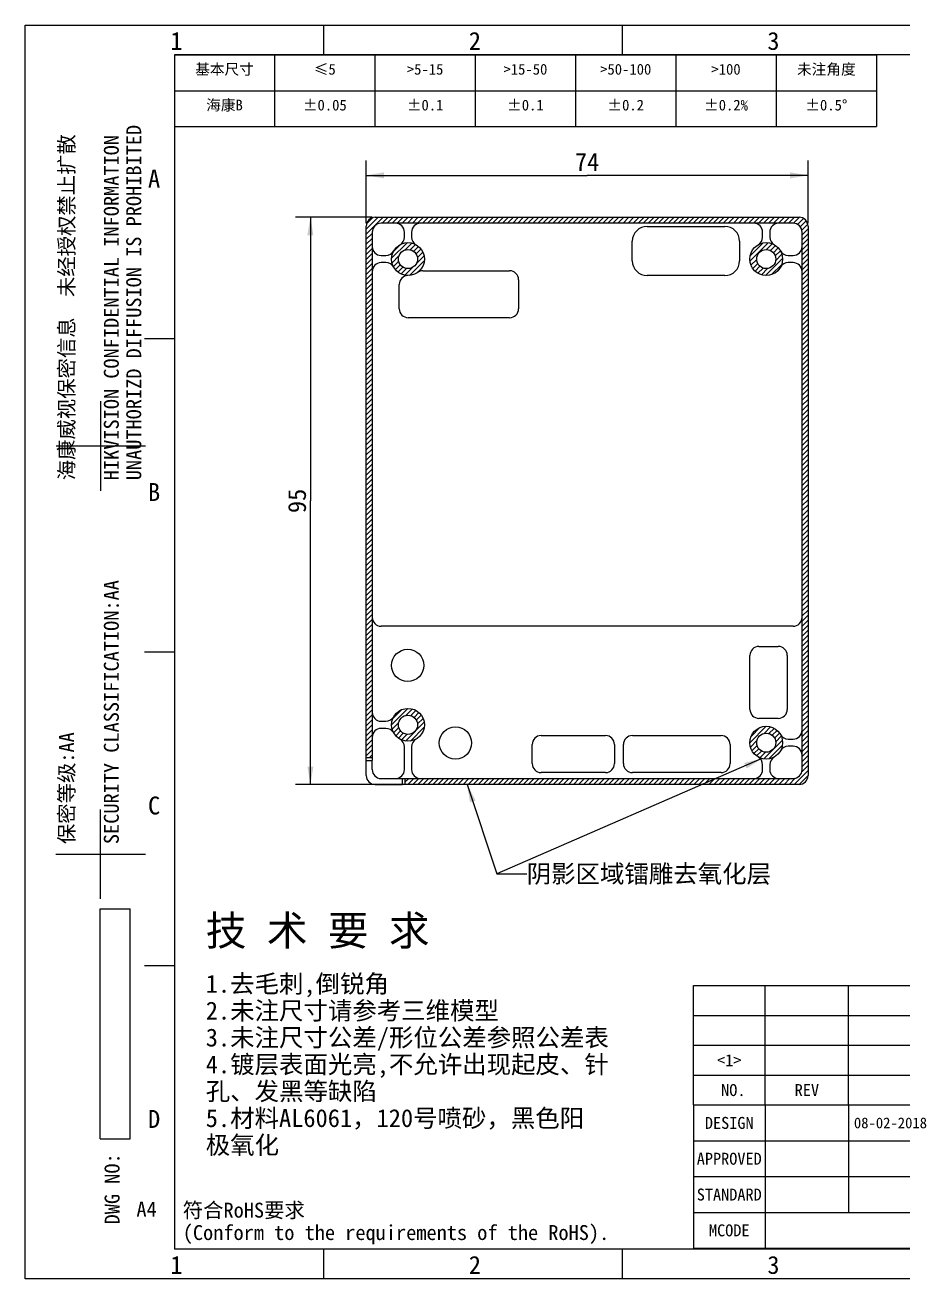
# Model space of a CAD drawing. Header units: millimetres. Extents: x 0 to 297, y 0 to 210.
# Drawn here: x 0 to 147, y 0 to 210 of the extents above; entities that cross this region are included whole.
import ezdxf
from ezdxf.enums import TextEntityAlignment as Align

# ---------------------------------------------------------------- set-up
doc = ezdxf.new("R2010")
doc.units = ezdxf.units.MM
doc.header["$LTSCALE"] = 16.335
doc.layers.get('0').update_dxf_attribs({"linetype": 'CONTINUOUS'})
for name, color, linetype in [('03_ALL_AXES', 7, 'CONTINUOUS'), ('09_ALL_ROUNDS', 7, 'CONTINUOUS'), ('11_ALL_COSMETICS', 7, 'CONTINUOUS'), ('20_ALL_FEATURES', 7, 'CONTINUOUS'), ('50_ALL_DETAILS', 7, 'CONTINUOUS'), ('51__DRAFT_DIMS', 7, 'CONTINUOUS'), ('54_ALL_TABLES', 7, 'CONTINUOUS')]:
    doc.layers.add(name, color=color, linetype=linetype)
doc.styles.get("Standard").update_dxf_attribs({"font": 'simfang.ttf'})
doc.styles.add('TEXTSTYLE_2', font='simfang.ttf')
doc.styles.add('TEXTSTYLE_3', font='simfang.ttf')
doc.styles.add('TEXTSTYLE_4', font='simfang.ttf')
doc.dimstyles.new('DIMSTYLE_1', dxfattribs={"dimtxt": 3, "dimasz": 3, "dimexe": 2.5, "dimexo": 0.5, "dimgap": 0.75, "dimtad": 1, "dimdsep": 46, "dimtxsty": 'Standard', "dimblk": '_FILLED', "dimblk1": '_FILLED', "dimblk2": '_FILLED', "dimcen": 0.09, "dimazin": 2, "dimtp": 0.3, "dimtm": 0.3, "dimtfac": 1, "dimtofl": 0, "dimtmove": 0, "dimatfit": 3, "dimldrblk": '_FILLED', "dimfxl": 0, "dimtolj": 1, "dimarcsym": 0})
doc.dimstyles.get("Standard").update_dxf_attribs({"dimtxt": 3, "dimasz": 3, "dimexe": 2.5, "dimexo": 0.5, "dimtad": 1, "dimdsep": 46, "dimtxsty": 'Standard', "dimblk": '_FILLED', "dimblk1": '_FILLED', "dimblk2": '_FILLED', "dimcen": 0.09, "dimclrt": 3, "dimazin": 2, "dimtol": 1, "dimtp": 0.01, "dimtm": 0.01, "dimtfac": 1, "dimtofl": 0, "dimtmove": 0, "dimatfit": 3, "dimldrblk": '_FILLED', "dimfxl": 0, "dimtolj": 1, "dimarcsym": 0})

# ---------------------------------------------------------------- blocks, each defined once
blk = doc.blocks.new('_FILLED')
at = {"color": 0, "linetype": 'ByBlock'}
blk.add_solid([(0, 0), (-1, 0.167), (-1, -0.167)], dxfattribs=at)
blk = doc.blocks.new('*D1')
at = {"layer": '51__DRAFT_DIMS', "color": 7}
for p, q in [((58.13, 177.81), (45.29, 177.81)), ((47.79, 177.81), (47.79, 130.31)), ((47.79, 82.81), (47.79, 130.31)), ((63.13, 82.81), (45.29, 82.81))]:
    blk.add_line(p, q, dxfattribs=at)
at = {"layer": '51__DRAFT_DIMS', "color": 7, "xscale": 3, "yscale": 3, "zscale": 3}
for p, rotation in [((47.79, 177.81), 90), ((47.79, 82.81), 270)]:
    blk.add_blockref('_FILLED', p, dxfattribs=dict(at, rotation=rotation))
at = {"layer": '51__DRAFT_DIMS', "color": 7}
blk.add_text('95', height=3, rotation=90, dxfattribs=at).set_placement((47.04, 130.31), align=Align.CENTER)
blk = doc.blocks.new('*D2')
at = {"layer": '51__DRAFT_DIMS', "color": 7}
for p, q in [((57.13, 176.81), (57.13, 187.33)), ((131.13, 176.81), (131.13, 187.33)), ((57.13, 184.83), (94.13, 184.83)), ((131.13, 184.83), (94.13, 184.83))]:
    blk.add_line(p, q, dxfattribs=at)
at = {"layer": '51__DRAFT_DIMS', "color": 7, "xscale": 3, "yscale": 3, "zscale": 3, "rotation": 180}
blk.add_blockref('_FILLED', (57.13, 184.83), dxfattribs=at)
at = {"layer": '51__DRAFT_DIMS', "color": 7, "xscale": 3, "yscale": 3, "zscale": 3}
blk.add_blockref('_FILLED', (131.13, 184.83), dxfattribs=at)
at = {"layer": '51__DRAFT_DIMS', "color": 7}
blk.add_text('74', height=3, dxfattribs=at).set_placement((94.13, 185.58), align=Align.CENTER)

msp = doc.modelspace()

# ---------------------------------------------------------------- linework, layer by layer
at = {"color": 7}
for p, q in [((0, 0), (0, 210)), ((0, 210), (297, 210)), ((49.999, 210), (49.999, 205)), ((99.999, 210), (99.999, 205)), ((25, 205), (25, 5)), ((292.006, 205), (25, 205)), ((20, 157.5), (25, 157.5)), ((12.683, 132.011), (12.683, 147.01)), ((5.183, 139.511), (20.183, 139.511)), ((20, 105), (25, 105)), ((12.646, 63.648), (12.646, 78.648)), ((5.146, 71.148), (20.146, 71.148)), ((12.583, 23.474), (12.583, 61.974)), ((12.583, 61.974), (17.583, 61.974)), ((17.583, 23.474), (17.583, 61.974)), ((20, 52.5), (25, 52.5)), ((111.94, 29.131), (111.94, 49.131)), ((111.94, 49.131), (291.94, 49.131)), ((123.94, 29.131), (123.94, 49.131)), ((137.94, 29.131), (137.94, 49.131)), ((111.94, 44.131), (291.94, 44.131)), ((111.94, 39.131), (291.94, 39.131)), ((111.94, 34.131), (291.94, 34.131)), ((111.94, 29.131), (291.94, 29.131)), ((111.94, 29.131), (111.94, 5.131)), ((111.94, 29.131), (291.94, 29.131)), ((123.94, 29.131), (123.94, 5.131)), ((137.94, 29.131), (137.94, 11.131)), ((12.583, 23.474), (17.583, 23.474)), ((111.94, 23.131), (231.94, 23.131)), ((111.94, 17.131), (291.94, 17.131)), ((111.94, 11.131), (291.94, 11.131)), ((292.006, 5), (25, 5)), ((49.999, 5), (49.999, 0)), ((99.999, 5), (99.999, 0)), ((111.94, 5.131), (291.94, 5.131)), ((297, 0), (0, 0))]:
    msp.add_line(p, q, dxfattribs=at)
at = {"layer": '03_ALL_AXES', "color": 7}
for p, q in [((104.206, 176.282), (117.176, 176.282)), ((101.706, 170.542), (101.706, 173.782)), ((119.676, 173.782), (119.676, 170.542)), ((66.611, 168.857), (81.155, 168.857)), ((117.176, 168.042), (104.206, 168.042)), ((62.665, 162.491), (62.665, 166.56)), ((82.655, 167.357), (82.655, 162.491)), ((81.155, 160.991), (64.165, 160.991)), ((121.412, 95.389), (121.412, 104.429)), ((127.652, 104.429), (127.652, 95.389)), ((126.152, 93.889), (122.912, 93.889))]:
    msp.add_line(p, q, dxfattribs=at)
for centre in [(64.082, 102.76), (72.082, 89.76)]:
    msp.add_circle(centre, 2.7, dxfattribs=at)
for centre, radius, start, end in [((104.206, 173.782), 2.5, 90, 180), ((117.176, 173.782), 2.5, 0, 90), ((104.206, 170.542), 2.5, 180, 270), ((117.176, 170.542), 2.5, 270, 360), ((64.165, 166.56), 1.5, 91.20984, 180), ((66.611, 167.357), 1.5, 90, 125.6785), ((81.155, 167.357), 1.5, 0, 90), ((64.165, 162.491), 1.5, 180, 270), ((81.155, 162.491), 1.5, 270, 360), ((122.912, 95.389), 1.5, 180, 270), ((126.152, 95.389), 1.5, 270, 360)]:
    msp.add_arc(centre, radius, start, end, dxfattribs=at)
at = {"layer": '09_ALL_ROUNDS', "color": 7}
for p, q in [((58.632, 177.809), (129.632, 177.809)), ((128.632, 176.809), (59.632, 176.809)), ((57.132, 86.809), (57.132, 176.309)), ((58.132, 175.309), (58.132, 86.809)), ((63.532, 174.505), (63.532, 175.309)), ((64.732, 175.309), (64.732, 174.505)), ((123.532, 174.505), (123.532, 175.309)), ((124.732, 175.309), (124.732, 174.505)), ((130.132, 85.309), (130.132, 175.309)), ((131.132, 176.309), (131.132, 84.309)), ((59.632, 171.41), (60.437, 171.41)), ((60.437, 170.21), (59.632, 170.21)), ((127.827, 171.41), (128.632, 171.41)), ((128.632, 170.21), (127.827, 170.21)), ((128.632, 109.309), (59.632, 109.309)), ((122.912, 105.929), (126.152, 105.929)), ((59.632, 93.41), (60.437, 93.41)), ((60.437, 92.21), (59.632, 92.21)), ((86.429, 91.009), (97.221, 91.009)), ((101.72, 91.009), (116.574, 91.009)), ((127.827, 90.41), (128.632, 90.41)), ((63.532, 85.309), (63.532, 89.115)), ((64.732, 89.115), (64.732, 85.309)), ((84.929, 86.309), (84.929, 89.509)), ((98.721, 89.509), (98.721, 86.309)), ((100.22, 86.309), (100.22, 89.509)), ((118.074, 89.509), (118.074, 86.309)), ((128.632, 89.21), (127.827, 89.21)), ((57.132, 86.809), (58.132, 86.809)), ((123.532, 85.309), (123.532, 86.115)), ((124.732, 86.115), (124.732, 85.309)), ((97.221, 84.809), (86.429, 84.809)), ((116.574, 84.809), (101.72, 84.809)), ((63.132, 83.809), (128.632, 83.809)), ((63.132, 83.809), (63.132, 82.809)), ((129.632, 82.809), (63.132, 82.809))]:
    msp.add_line(p, q, dxfattribs=at)
at = {"layer": '09_ALL_ROUNDS', "color": 4}
for p, q in [((57.132, 87.309), (58.132, 87.309)), ((63.632, 83.809), (63.632, 82.809))]:
    msp.add_line(p, q, dxfattribs=at)
at = {"layer": '09_ALL_ROUNDS', "color": 7}
for centre, start, end in [((58.632, 176.309), 90, 180), ((59.632, 175.309), 90, 180), ((62.032, 175.309), 0, 90), ((66.232, 175.309), 90, 180), ((122.032, 175.309), 0, 90), ((126.232, 175.309), 90, 180), ((128.632, 175.309), 0, 90), ((129.632, 176.309), 0, 90), ((62.032, 174.505), 299.61158, 360), ((66.232, 174.505), 180, 240.38842), ((122.032, 174.505), 299.61158, 360), ((126.232, 174.505), 180, 240.38842), ((59.632, 172.91), 180, 270), ((128.632, 172.91), 270, 360), ((59.632, 168.71), 90, 180), ((60.437, 172.91), 270, 330.38842), ((60.437, 168.71), 29.61158, 90), ((127.827, 172.91), 209.61158, 270), ((127.827, 168.71), 90, 150.38842), ((128.632, 168.71), 0, 90), ((59.632, 110.809), 180, 270), ((128.632, 110.809), 270, 360), ((122.912, 104.429), 90, 180), ((126.152, 104.429), 0, 90), ((59.632, 94.91), 180, 270), ((60.437, 94.91), 270, 330.38842), ((59.632, 90.71), 90, 180), ((60.437, 90.71), 29.61158, 90), ((62.032, 89.115), 0, 60.38842), ((66.232, 89.115), 119.61158, 180), ((86.429, 89.509), 90, 180), ((97.221, 89.509), 0, 90), ((101.72, 89.509), 90, 180), ((116.574, 89.509), 0, 90), ((127.827, 91.91), 209.61158, 270), ((128.632, 91.91), 270, 360), ((127.827, 87.71), 90, 150.38842), ((128.632, 87.71), 0, 90), ((86.429, 86.309), 180, 270), ((97.221, 86.309), 270, 360), ((101.72, 86.309), 180, 270), ((116.574, 86.309), 270, 360), ((122.032, 86.115), 0, 60.38842), ((126.232, 86.115), 119.61158, 180), ((62.032, 85.309), 270, 360), ((66.232, 85.309), 180, 270), ((122.032, 85.309), 270, 360), ((126.232, 85.309), 180, 270), ((128.632, 85.309), 270, 360), ((129.632, 84.309), 270, 360)]:
    msp.add_arc(centre, 1.5, start, end, dxfattribs=at)
at = {"layer": '11_ALL_COSMETICS', "color": 4}
for p, q in [((57.132, 175.798), (59.143, 177.809)), ((57.132, 174.958), (59.983, 177.809)), ((57.18, 176.686), (58.255, 177.761)), ((59.823, 176.809), (60.823, 177.809)), ((60.663, 176.809), (61.663, 177.809)), ((61.504, 176.809), (62.504, 177.809)), ((62.344, 176.809), (63.344, 177.809)), ((63.184, 176.809), (64.184, 177.809)), ((64.024, 176.809), (65.024, 177.809)), ((64.864, 176.809), (65.864, 177.809)), ((65.704, 176.809), (66.704, 177.809)), ((66.544, 176.809), (67.544, 177.809)), ((67.384, 176.809), (68.384, 177.809)), ((68.224, 176.809), (69.224, 177.809)), ((69.064, 176.809), (70.064, 177.809)), ((69.904, 176.809), (70.904, 177.809)), ((70.744, 176.809), (71.744, 177.809)), ((71.584, 176.809), (72.584, 177.809)), ((72.424, 176.809), (73.424, 177.809)), ((73.264, 176.809), (74.264, 177.809)), ((74.104, 176.809), (75.104, 177.809)), ((74.944, 176.809), (75.944, 177.809)), ((75.784, 176.809), (76.784, 177.809)), ((76.624, 176.809), (77.624, 177.809)), ((77.464, 176.809), (78.464, 177.809)), ((78.304, 176.809), (79.304, 177.809)), ((79.144, 176.809), (80.144, 177.809)), ((79.984, 176.809), (80.984, 177.809)), ((80.824, 176.809), (81.824, 177.809)), ((81.665, 176.809), (82.665, 177.809)), ((82.505, 176.809), (83.505, 177.809)), ((83.345, 176.809), (84.345, 177.809)), ((84.185, 176.809), (85.185, 177.809)), ((85.025, 176.809), (86.025, 177.809)), ((85.865, 176.809), (86.865, 177.809)), ((86.705, 176.809), (87.705, 177.809)), ((87.545, 176.809), (88.545, 177.809)), ((88.385, 176.809), (89.385, 177.809)), ((89.225, 176.809), (90.225, 177.809)), ((90.065, 176.809), (91.065, 177.809)), ((90.905, 176.809), (91.905, 177.809)), ((91.745, 176.809), (92.745, 177.809)), ((92.585, 176.809), (93.585, 177.809)), ((93.425, 176.809), (94.425, 177.809)), ((94.265, 176.809), (95.265, 177.809)), ((95.105, 176.809), (96.105, 177.809)), ((95.945, 176.809), (96.945, 177.809)), ((96.785, 176.809), (97.785, 177.809)), ((97.625, 176.809), (98.625, 177.809)), ((98.465, 176.809), (99.465, 177.809)), ((99.305, 176.809), (100.305, 177.809)), ((100.145, 176.809), (101.145, 177.809)), ((100.986, 176.809), (101.986, 177.809)), ((101.826, 176.809), (102.826, 177.809)), ((102.666, 176.809), (103.666, 177.809)), ((103.506, 176.809), (104.506, 177.809)), ((104.346, 176.809), (105.346, 177.809)), ((105.186, 176.809), (106.186, 177.809)), ((106.026, 176.809), (107.026, 177.809)), ((106.866, 176.809), (107.866, 177.809)), ((107.706, 176.809), (108.706, 177.809)), ((108.546, 176.809), (109.546, 177.809)), ((109.386, 176.809), (110.386, 177.809)), ((110.226, 176.809), (111.226, 177.809)), ((111.066, 176.809), (112.066, 177.809)), ((111.906, 176.809), (112.906, 177.809)), ((112.746, 176.809), (113.746, 177.809)), ((113.586, 176.809), (114.586, 177.809)), ((114.426, 176.809), (115.426, 177.809)), ((115.266, 176.809), (116.266, 177.809)), ((116.106, 176.809), (117.106, 177.809)), ((116.946, 176.809), (117.946, 177.809)), ((117.786, 176.809), (118.786, 177.809)), ((118.626, 176.809), (119.626, 177.809)), ((119.466, 176.809), (120.466, 177.809)), ((120.307, 176.809), (121.307, 177.809)), ((121.147, 176.809), (122.147, 177.809)), ((121.987, 176.809), (122.987, 177.809)), ((122.827, 176.809), (123.827, 177.809)), ((123.667, 176.809), (124.667, 177.809)), ((124.507, 176.809), (125.507, 177.809)), ((125.347, 176.809), (126.347, 177.809)), ((126.187, 176.809), (127.187, 177.809)), ((127.027, 176.809), (128.027, 177.809)), ((127.867, 176.809), (128.867, 177.809)), ((128.705, 176.808), (129.705, 177.808)), ((129.359, 176.621), (130.359, 177.621)), ((129.812, 176.235), (130.812, 177.235)), ((130.088, 175.67), (131.088, 176.67)), ((57.132, 174.118), (58.132, 175.118)), ((130.132, 174.874), (131.132, 175.874)), ((130.132, 174.034), (131.132, 175.034)), ((57.132, 173.278), (58.132, 174.278)), ((57.132, 172.438), (58.132, 173.438)), ((57.132, 171.598), (58.132, 172.598)), ((61.385, 170.937), (64.005, 173.557)), ((61.698, 172.09), (62.852, 173.244)), ((63.611, 172.322), (64.772, 173.484)), ((64.496, 172.368), (65.386, 173.257)), ((65.072, 172.104), (65.892, 172.923)), ((65.48, 171.672), (66.304, 172.496)), ((121.403, 170.471), (124.47, 173.539)), ((121.434, 171.343), (123.599, 173.508)), ((124.18, 172.409), (125.14, 173.368)), ((124.851, 172.239), (125.688, 173.077)), ((125.326, 171.875), (126.14, 172.689)), ((125.639, 171.347), (126.5, 172.208)), ((130.132, 173.194), (131.132, 174.194)), ((130.132, 172.354), (131.132, 173.354)), ((130.132, 171.514), (131.132, 172.514)), ((57.132, 170.758), (58.132, 171.758)), ((57.132, 169.917), (58.132, 170.917)), ((61.458, 170.169), (62.619, 171.331)), ((61.684, 169.556), (62.574, 170.446)), ((64.402, 168.073), (66.869, 170.54)), ((65.542, 170.053), (66.83, 171.341)), ((65.712, 171.063), (66.623, 171.975)), ((121.573, 169.802), (122.533, 170.761)), ((124.033, 168.061), (126.88, 170.909)), ((125.716, 170.584), (126.758, 171.626)), ((130.132, 170.674), (131.132, 171.674)), ((130.132, 169.834), (131.132, 170.834)), ((57.132, 169.077), (58.132, 170.077)), ((57.132, 168.237), (58.132, 169.237)), ((57.132, 167.397), (58.132, 168.397)), ((62.019, 169.05), (62.838, 169.869)), ((62.446, 168.637), (63.27, 169.462)), ((62.967, 168.319), (63.878, 169.23)), ((63.6, 168.112), (64.888, 169.4)), ((65.768, 168.599), (66.343, 169.174)), ((121.865, 169.253), (122.702, 170.091)), ((122.253, 168.802), (123.067, 169.616)), ((122.733, 168.442), (123.594, 169.303)), ((123.315, 168.184), (124.357, 169.226)), ((125.018, 168.206), (126.735, 169.924)), ((130.132, 168.994), (131.132, 169.994)), ((130.132, 168.154), (131.132, 169.154)), ((130.132, 167.314), (131.132, 168.314)), ((57.132, 166.557), (58.132, 167.557)), ((57.132, 165.717), (58.132, 166.717)), ((130.132, 166.474), (131.132, 167.474)), ((130.132, 165.634), (131.132, 166.634)), ((57.132, 164.877), (58.132, 165.877)), ((57.132, 164.037), (58.132, 165.037)), ((57.132, 163.197), (58.132, 164.197)), ((130.132, 164.794), (131.132, 165.794)), ((130.132, 163.953), (131.132, 164.953)), ((130.132, 163.113), (131.132, 164.113)), ((57.132, 162.357), (58.132, 163.357)), ((57.132, 161.517), (58.132, 162.517)), ((130.132, 162.273), (131.132, 163.273)), ((130.132, 161.433), (131.132, 162.433)), ((57.132, 160.677), (58.132, 161.677)), ((57.132, 159.837), (58.132, 160.837)), ((57.132, 158.997), (58.132, 159.997)), ((130.132, 160.593), (131.132, 161.593)), ((130.132, 159.753), (131.132, 160.753)), ((130.132, 158.913), (131.132, 159.913)), ((57.132, 158.157), (58.132, 159.157)), ((57.132, 157.317), (58.132, 158.317)), ((130.132, 158.073), (131.132, 159.073)), ((130.132, 157.233), (131.132, 158.233)), ((57.132, 156.477), (58.132, 157.477)), ((57.132, 155.637), (58.132, 156.637)), ((57.132, 154.797), (58.132, 155.797)), ((130.132, 156.393), (131.132, 157.393)), ((130.132, 155.553), (131.132, 156.553)), ((130.132, 154.713), (131.132, 155.713)), ((57.132, 153.957), (58.132, 154.957)), ((57.132, 153.117), (58.132, 154.117)), ((130.132, 153.873), (131.132, 154.873)), ((130.132, 153.033), (131.132, 154.033)), ((57.132, 152.277), (58.132, 153.277)), ((57.132, 151.437), (58.132, 152.437)), ((57.132, 150.597), (58.132, 151.597)), ((130.132, 152.193), (131.132, 153.193)), ((130.132, 151.353), (131.132, 152.353)), ((130.132, 150.513), (131.132, 151.513)), ((57.132, 149.756), (58.132, 150.756)), ((57.132, 148.916), (58.132, 149.916)), ((130.132, 149.673), (131.132, 150.673)), ((130.132, 148.833), (131.132, 149.833)), ((57.132, 148.076), (58.132, 149.076)), ((57.132, 147.236), (58.132, 148.236)), ((57.132, 146.396), (58.132, 147.396)), ((130.132, 147.993), (131.132, 148.993)), ((130.132, 147.153), (131.132, 148.153)), ((130.132, 146.313), (131.132, 147.313)), ((57.132, 145.556), (58.132, 146.556)), ((57.132, 144.716), (58.132, 145.716)), ((130.132, 145.473), (131.132, 146.473)), ((130.132, 144.632), (131.132, 145.632)), ((57.132, 143.876), (58.132, 144.876)), ((57.132, 143.036), (58.132, 144.036)), ((57.132, 142.196), (58.132, 143.196)), ((130.132, 143.792), (131.132, 144.792)), ((130.132, 142.952), (131.132, 143.952)), ((130.132, 142.112), (131.132, 143.112)), ((57.132, 141.356), (58.132, 142.356)), ((57.132, 140.516), (58.132, 141.516)), ((130.132, 141.272), (131.132, 142.272)), ((130.132, 140.432), (131.132, 141.432)), ((57.132, 139.676), (58.132, 140.676)), ((57.132, 138.836), (58.132, 139.836)), ((57.132, 137.996), (58.132, 138.996)), ((130.132, 139.592), (131.132, 140.592)), ((130.132, 138.752), (131.132, 139.752)), ((130.132, 137.912), (131.132, 138.912)), ((57.132, 137.156), (58.132, 138.156)), ((57.132, 136.316), (58.132, 137.316)), ((130.132, 137.072), (131.132, 138.072)), ((130.132, 136.232), (131.132, 137.232)), ((57.132, 135.476), (58.132, 136.476)), ((57.132, 134.636), (58.132, 135.636)), ((57.132, 133.796), (58.132, 134.796)), ((130.132, 135.392), (131.132, 136.392)), ((130.132, 134.552), (131.132, 135.552)), ((130.132, 133.712), (131.132, 134.712)), ((57.132, 132.956), (58.132, 133.956)), ((57.132, 132.116), (58.132, 133.116)), ((130.132, 132.872), (131.132, 133.872)), ((130.132, 132.032), (131.132, 133.032)), ((57.132, 131.276), (58.132, 132.276)), ((57.132, 130.435), (58.132, 131.435)), ((57.132, 129.595), (58.132, 130.595)), ((130.132, 131.192), (131.132, 132.192)), ((130.132, 130.352), (131.132, 131.352)), ((130.132, 129.512), (131.132, 130.512)), ((57.132, 128.755), (58.132, 129.755)), ((57.132, 127.915), (58.132, 128.915)), ((130.132, 128.672), (131.132, 129.672)), ((130.132, 127.832), (131.132, 128.832)), ((57.132, 127.075), (58.132, 128.075)), ((57.132, 126.235), (58.132, 127.235)), ((57.132, 125.395), (58.132, 126.395)), ((130.132, 126.992), (131.132, 127.992)), ((130.132, 126.152), (131.132, 127.152)), ((130.132, 125.311), (131.132, 126.311)), ((57.132, 124.555), (58.132, 125.555)), ((57.132, 123.715), (58.132, 124.715)), ((130.132, 124.471), (131.132, 125.471)), ((130.132, 123.631), (131.132, 124.631)), ((57.132, 122.875), (58.132, 123.875)), ((57.132, 122.035), (58.132, 123.035)), ((57.132, 121.195), (58.132, 122.195)), ((130.132, 122.791), (131.132, 123.791)), ((130.132, 121.951), (131.132, 122.951)), ((130.132, 121.111), (131.132, 122.111)), ((57.132, 120.355), (58.132, 121.355)), ((57.132, 119.515), (58.132, 120.515)), ((130.132, 120.271), (131.132, 121.271)), ((130.132, 119.431), (131.132, 120.431)), ((57.132, 118.675), (58.132, 119.675)), ((57.132, 117.835), (58.132, 118.835)), ((57.132, 116.995), (58.132, 117.995)), ((130.132, 118.591), (131.132, 119.591)), ((130.132, 117.751), (131.132, 118.751)), ((130.132, 116.911), (131.132, 117.911)), ((57.132, 116.155), (58.132, 117.155)), ((57.132, 115.315), (58.132, 116.315)), ((130.132, 116.071), (131.132, 117.071)), ((130.132, 115.231), (131.132, 116.231)), ((57.132, 114.475), (58.132, 115.475)), ((57.132, 113.635), (58.132, 114.635)), ((57.132, 112.795), (58.132, 113.795)), ((130.132, 114.391), (131.132, 115.391)), ((130.132, 113.551), (131.132, 114.551)), ((130.132, 112.711), (131.132, 113.711)), ((57.132, 111.955), (58.132, 112.955)), ((57.132, 111.114), (58.132, 112.114)), ((130.132, 111.871), (131.132, 112.871)), ((130.132, 111.031), (131.132, 112.031)), ((57.132, 110.274), (58.132, 111.274)), ((57.132, 109.434), (58.132, 110.434)), ((57.132, 108.594), (58.132, 109.594)), ((130.132, 110.191), (131.132, 111.191)), ((130.132, 109.351), (131.132, 110.351)), ((130.132, 108.511), (131.132, 109.511)), ((57.132, 107.754), (58.132, 108.754)), ((57.132, 106.914), (58.132, 107.914)), ((130.132, 107.671), (131.132, 108.671)), ((130.132, 106.831), (131.132, 107.831)), ((57.132, 106.074), (58.132, 107.074)), ((57.132, 105.234), (58.132, 106.234)), ((57.132, 104.394), (58.132, 105.394)), ((130.132, 105.991), (131.132, 106.991)), ((130.132, 105.15), (131.132, 106.15)), ((130.132, 104.31), (131.132, 105.31)), ((57.132, 103.554), (58.132, 104.554)), ((57.132, 102.714), (58.132, 103.714)), ((130.132, 103.47), (131.132, 104.47)), ((130.132, 102.63), (131.132, 103.63)), ((57.132, 101.874), (58.132, 102.874)), ((57.132, 101.034), (58.132, 102.034)), ((57.132, 100.194), (58.132, 101.194)), ((130.132, 101.79), (131.132, 102.79)), ((130.132, 100.95), (131.132, 101.95)), ((130.132, 100.11), (131.132, 101.11)), ((57.132, 99.354), (58.132, 100.354)), ((57.132, 98.514), (58.132, 99.514)), ((130.132, 99.27), (131.132, 100.27)), ((130.132, 98.43), (131.132, 99.43)), ((57.132, 97.674), (58.132, 98.674)), ((57.132, 96.834), (58.132, 97.834)), ((57.132, 95.994), (58.132, 96.994)), ((130.132, 97.59), (131.132, 98.59)), ((130.132, 96.75), (131.132, 97.75)), ((130.132, 95.91), (131.132, 96.91)), ((57.132, 95.154), (58.132, 96.154)), ((57.132, 94.314), (58.132, 95.314)), ((61.382, 92.81), (64.132, 95.56)), ((61.589, 93.857), (63.085, 95.352)), ((63.784, 94.371), (64.871, 95.459)), ((64.594, 94.342), (65.467, 95.214)), ((65.143, 94.05), (65.958, 94.866)), ((130.132, 95.07), (131.132, 96.07)), ((130.132, 94.23), (131.132, 95.23)), ((57.132, 93.474), (58.132, 94.474)), ((57.132, 92.634), (58.132, 93.634)), ((57.132, 91.794), (58.132, 92.794)), ((61.483, 92.071), (62.57, 93.158)), ((63.705, 90.093), (66.849, 93.236)), ((65.527, 93.594), (66.358, 94.425)), ((65.726, 92.953), (66.661, 93.889)), ((121.382, 89.806), (124.135, 92.56)), ((123.788, 91.372), (124.873, 92.458)), ((130.132, 93.39), (131.132, 94.39)), ((130.132, 92.55), (131.132, 93.55)), ((130.132, 91.71), (131.132, 92.71)), ((57.132, 90.953), (58.132, 91.953)), ((57.132, 90.113), (58.132, 91.113)), ((61.727, 91.475), (62.6, 92.348)), ((62.076, 90.983), (62.892, 91.799)), ((62.517, 90.584), (63.348, 91.415)), ((63.053, 90.28), (63.989, 91.216)), ((64.543, 90.091), (66.851, 92.398)), ((121.587, 90.851), (123.09, 92.355)), ((124.596, 91.341), (125.469, 92.213)), ((125.144, 91.049), (125.96, 91.864)), ((125.528, 90.592), (126.359, 91.423)), ((125.726, 89.95), (126.662, 90.887)), ((130.132, 90.87), (131.132, 91.87)), ((130.132, 90.03), (131.132, 91.03)), ((57.132, 89.273), (58.132, 90.273)), ((57.132, 88.433), (58.132, 89.433)), ((57.132, 87.593), (58.132, 88.593)), ((121.484, 89.068), (122.569, 90.154)), ((121.729, 88.473), (122.601, 89.345)), ((122.077, 87.982), (122.893, 88.797)), ((122.518, 87.583), (123.35, 88.414)), ((123.055, 87.279), (123.992, 88.216)), ((123.708, 87.093), (126.849, 90.233)), ((124.547, 87.091), (126.85, 89.395)), ((130.132, 89.19), (131.132, 90.19)), ((130.132, 88.35), (131.132, 89.35)), ((130.132, 87.51), (131.132, 88.51)), ((57.688, 87.309), (58.132, 87.753)), ((130.132, 86.67), (131.132, 87.67)), ((130.132, 85.829), (131.132, 86.829)), ((128.792, 82.809), (131.132, 85.149)), ((129.632, 82.809), (131.132, 84.309)), ((130.087, 84.944), (131.132, 85.989)), ((63.632, 83.173), (64.268, 83.809)), ((64.108, 82.809), (65.108, 83.809)), ((64.948, 82.809), (65.948, 83.809)), ((65.789, 82.809), (66.789, 83.809)), ((66.629, 82.809), (67.629, 83.809)), ((67.469, 82.809), (68.469, 83.809)), ((68.309, 82.809), (69.309, 83.809)), ((69.149, 82.809), (70.149, 83.809)), ((69.989, 82.809), (70.989, 83.809)), ((70.829, 82.809), (71.829, 83.809)), ((71.669, 82.809), (72.669, 83.809)), ((72.509, 82.809), (73.509, 83.809)), ((73.349, 82.809), (74.349, 83.809)), ((74.189, 82.809), (75.189, 83.809)), ((75.029, 82.809), (76.029, 83.809)), ((75.869, 82.809), (76.869, 83.809)), ((76.709, 82.809), (77.709, 83.809)), ((77.549, 82.809), (78.549, 83.809)), ((78.389, 82.809), (79.389, 83.809)), ((79.229, 82.809), (80.229, 83.809)), ((80.069, 82.809), (81.069, 83.809)), ((80.909, 82.809), (81.909, 83.809)), ((81.749, 82.809), (82.749, 83.809)), ((82.589, 82.809), (83.589, 83.809)), ((83.429, 82.809), (84.429, 83.809)), ((84.269, 82.809), (85.269, 83.809)), ((85.11, 82.809), (86.11, 83.809)), ((85.95, 82.809), (86.95, 83.809)), ((86.79, 82.809), (87.79, 83.809)), ((87.63, 82.809), (88.63, 83.809)), ((88.47, 82.809), (89.47, 83.809)), ((89.31, 82.809), (90.31, 83.809)), ((90.15, 82.809), (91.15, 83.809)), ((90.99, 82.809), (91.99, 83.809)), ((91.83, 82.809), (92.83, 83.809)), ((92.67, 82.809), (93.67, 83.809)), ((93.51, 82.809), (94.51, 83.809)), ((94.35, 82.809), (95.35, 83.809)), ((95.19, 82.809), (96.19, 83.809)), ((96.03, 82.809), (97.03, 83.809)), ((96.87, 82.809), (97.87, 83.809)), ((97.71, 82.809), (98.71, 83.809)), ((98.55, 82.809), (99.55, 83.809)), ((99.39, 82.809), (100.39, 83.809)), ((100.23, 82.809), (101.23, 83.809)), ((101.07, 82.809), (102.07, 83.809)), ((101.91, 82.809), (102.91, 83.809)), ((102.75, 82.809), (103.75, 83.809)), ((103.59, 82.809), (104.59, 83.809)), ((104.43, 82.809), (105.43, 83.809)), ((105.271, 82.809), (106.271, 83.809)), ((106.111, 82.809), (107.111, 83.809)), ((106.951, 82.809), (107.951, 83.809)), ((107.791, 82.809), (108.791, 83.809)), ((108.631, 82.809), (109.631, 83.809)), ((109.471, 82.809), (110.471, 83.809)), ((110.311, 82.809), (111.311, 83.809)), ((111.151, 82.809), (112.151, 83.809)), ((111.991, 82.809), (112.991, 83.809)), ((112.831, 82.809), (113.831, 83.809)), ((113.671, 82.809), (114.671, 83.809)), ((114.511, 82.809), (115.511, 83.809)), ((115.351, 82.809), (116.351, 83.809)), ((116.191, 82.809), (117.191, 83.809)), ((117.031, 82.809), (118.031, 83.809)), ((117.871, 82.809), (118.871, 83.809)), ((118.711, 82.809), (119.711, 83.809)), ((119.551, 82.809), (120.551, 83.809)), ((120.391, 82.809), (121.391, 83.809)), ((121.231, 82.809), (122.231, 83.809)), ((122.071, 82.809), (123.071, 83.809)), ((122.911, 82.809), (123.911, 83.809)), ((123.751, 82.809), (124.751, 83.809)), ((124.592, 82.809), (125.592, 83.809)), ((125.432, 82.809), (126.432, 83.809)), ((126.272, 82.809), (127.272, 83.809)), ((127.112, 82.809), (128.112, 83.809)), ((127.952, 82.809), (128.997, 83.854))]:
    msp.add_line(p, q, dxfattribs=at)
at = {"layer": '11_ALL_COSMETICS', "color": 7}
for p, q in [((58.632, 177.809), (129.632, 177.809)), ((128.632, 176.809), (59.632, 176.809)), ((57.132, 87.309), (57.132, 176.309)), ((58.132, 175.309), (58.132, 87.309)), ((130.132, 85.309), (130.132, 175.309)), ((131.132, 176.309), (131.132, 84.309)), ((57.132, 87.309), (58.132, 87.309)), ((63.632, 83.809), (128.632, 83.809)), ((63.632, 83.809), (63.632, 82.809)), ((129.632, 82.809), (63.632, 82.809))]:
    msp.add_line(p, q, dxfattribs=at)
for centre, radius in [((64.132, 170.81), 2.75), ((64.132, 170.81), 1.6), ((124.132, 170.81), 2.75), ((124.132, 170.81), 1.6), ((64.132, 92.81), 2.75), ((64.132, 92.81), 1.6), ((124.132, 89.81), 2.75), ((124.132, 89.81), 1.6)]:
    msp.add_circle(centre, radius, dxfattribs=at)
for centre, start, end in [((58.632, 176.309), 90, 180), ((59.632, 175.309), 90, 180), ((128.632, 175.309), 0, 90), ((129.632, 176.309), 0, 90), ((128.632, 85.309), 270, 360), ((129.632, 84.309), 270, 360)]:
    msp.add_arc(centre, 1.5, start, end, dxfattribs=at)
at = {"layer": '20_ALL_FEATURES', "color": 7}
for p, q in [((57.132, 84.309), (57.132, 86.809)), ((58.132, 85.309), (58.132, 86.809)), ((58.632, 82.809), (63.132, 82.809)), ((59.632, 83.809), (63.132, 83.809))]:
    msp.add_line(p, q, dxfattribs=at)
for centre, radius in [((64.132, 170.81), 2.75), ((64.132, 170.81), 1.6), ((124.132, 170.81), 2.75), ((124.132, 170.81), 1.6), ((64.132, 92.81), 2.75), ((64.132, 92.81), 1.6), ((124.132, 89.81), 2.75), ((124.132, 89.81), 1.6)]:
    msp.add_circle(centre, radius, dxfattribs=at)
for centre in [(58.632, 84.309), (59.632, 85.309)]:
    msp.add_arc(centre, 1.5, 180, 270, dxfattribs=at)
at = {"layer": '54_ALL_TABLES', "color": 4}
for p, q in [((25, 205), (142.6, 205)), ((25, 205), (25, 193)), ((41.8, 205), (41.8, 193)), ((58.6, 205), (58.6, 193)), ((75.4, 205), (75.4, 193)), ((92.2, 205), (92.2, 193)), ((109, 205), (109, 193)), ((125.8, 205), (125.8, 193)), ((142.6, 205), (142.6, 193)), ((25, 199), (142.6, 199)), ((25, 193), (142.6, 193))]:
    msp.add_line(p, q, dxfattribs=at)

# ---------------------------------------------------------------- texts
at = {"color": 3, "style": 'TEXTSTYLE_3'}
for s, p in [('1', (24.318, 205.847)), ('2', (74.318, 205.847)), ('3', (124.318, 205.847)), ('A', (20.589, 182.793)), ('B', (20.589, 130.293)), ('C', (20.589, 77.793)), ('D', (20.589, 25.293)), ('1', (24.318, 0.847)), ('2', (74.318, 0.847)), ('3', (124.318, 0.847))]:
    msp.add_text(s, height=3, dxfattribs=at).set_placement(p)
at = {"color": 3}
for s, p in [('海康威视保密信息  未经授权禁止扩散', (8.199, 133.763)), ('HIKVISION CONFIDENTIAL INFORMATION    ', (15.699, 133.763)), ('UNAUTHORIZD DIFFUSION IS PROHIBITED', (19.449, 133.763)), ('SECURITY CLASSIFICATION:AA', (15.699, 72.823)), ('保密等级:AA', (8.199, 72.823))]:
    msp.add_text(s, height=2.5, rotation=90, dxfattribs=at).set_placement(p)
at = {"color": 3, "style": 'TEXTSTYLE_2'}
msp.add_text('DWG NO:', height=2.5, rotation=90, dxfattribs=at).set_placement((15.825, 15.086), align=Align.CENTER)
at = {"color": 3}
for s, p in [('A4', (18.649, 10.431)), ('符合RoHS要求', (26.41, 10.266)), ('(Conform to the requirements of the RoHS).', (26.41, 6.516))]:
    msp.add_text(s, height=2.5, dxfattribs=at).set_placement(p)
at = {"layer": '50_ALL_DETAILS', "color": 3}
msp.add_text('阴影区域镭雕去氧化层', height=3, dxfattribs=at).set_placement((84.017, 66.36))
at = {"layer": '50_ALL_DETAILS', "color": 3, "style": 'TEXTSTYLE_4'}
for s, height, p in [('技 术 要 求', 5, (30.265, 55.846)), ('1.去毛刺,倒锐角', 3, (30.265, 47.936)), ('2.未注尺寸请参考三维模型', 3, (30.265, 43.436)), ('3.未注尺寸公差/形位公差参照公差表', 3, (30.265, 38.936)), ('4.镀层表面光亮,不允许出现起皮、针', 3, (30.265, 34.436)), ('孔、发黑等缺陷', 3, (30.265, 29.936)), ('5.材料AL6061，120号喷砂，黑色阳', 3, (30.265, 25.436)), ('极氧化', 3, (30.265, 20.936))]:
    msp.add_text(s, height=height, dxfattribs=at).set_placement(p)
at = {"layer": '50_ALL_DETAILS', "color": 3}
for s, p in [(' <1> ', (117.94, 35.631)), (' NO.', (117.94, 30.631)), ('DESIGN', (117.94, 25.131)), ('APPROVED', (117.94, 19.131)), ('STANDARD', (117.94, 13.131)), ('MCODE', (117.94, 7.131))]:
    msp.add_text(s, height=2, dxfattribs=at).set_placement(p, align=Align.CENTER)
at = {"layer": '50_ALL_DETAILS', "color": 3, "style": 'TEXTSTYLE_2'}
msp.add_text('REV', height=2, dxfattribs=at).set_placement((130.94, 30.631), align=Align.CENTER)
at = {"layer": '50_ALL_DETAILS', "color": 7}
msp.add_text('08-02-2018', height=1.8, dxfattribs=at).set_placement((144.94, 25.231), align=Align.CENTER)
at = {"layer": '54_ALL_TABLES', "color": 3}
for s, p in [('基本尺寸', (33.4, 201.7)), ('未注角度', (134.2, 201.7)), ('≤5', (50.2, 201.7)), ('>5-15', (67, 201.7)), ('>15-50', (83.8, 201.7)), ('>50-100', (100.6, 201.7)), ('>100', (117.4, 201.7)), ('海康B', (33.4, 195.7)), ('±0.05', (50.2, 195.7)), ('±0.1', (67, 195.7)), ('±0.1', (83.8, 195.7)), ('±0.2', (100.6, 195.7)), ('±0.2%', (117.4, 195.7)), ('±0.5°', (134.2, 195.7))]:
    msp.add_text(s, height=1.8, dxfattribs=at).set_placement(p, align=Align.CENTER)

# ---------------------------------------------------------------- dimensions: what is measured, and where the dimension line sits
at = {"layer": '51__DRAFT_DIMS', "color": 7}
dim = msp.add_linear_dim(base=(131.132, 184.828), p1=(57.132, 176.309), p2=(131.132, 176.309), dimstyle='DIMSTYLE_1', dxfattribs=at)
dim.commit()
dim.dimension.update_dxf_attribs({"geometry": '*D2', "text_midpoint": (94.158, 184.828), "dimtype": 160})
dim = msp.add_linear_dim(base=(47.785, 82.809), p1=(58.632, 177.809), p2=(63.632, 82.809), angle=270, dimstyle='DIMSTYLE_1', dxfattribs=at)
dim.commit()
dim.dimension.update_dxf_attribs({"geometry": '*D1', "text_midpoint": (47.785, 130.236), "dimtype": 160})

# ---------------------------------------------------------------- leaders
at = {"layer": '50_ALL_DETAILS', "color": 4}
for points in [[(123.402, 87.158), (79.017, 67.86), (84.017, 67.86)], [(74.048, 82.809), (79.017, 67.86), (84.017, 67.86)]]:
    msp.add_leader(points, dimstyle='Standard', override={"dimtad": 0}, dxfattribs=at)

doc.saveas('drawing.dxf')
